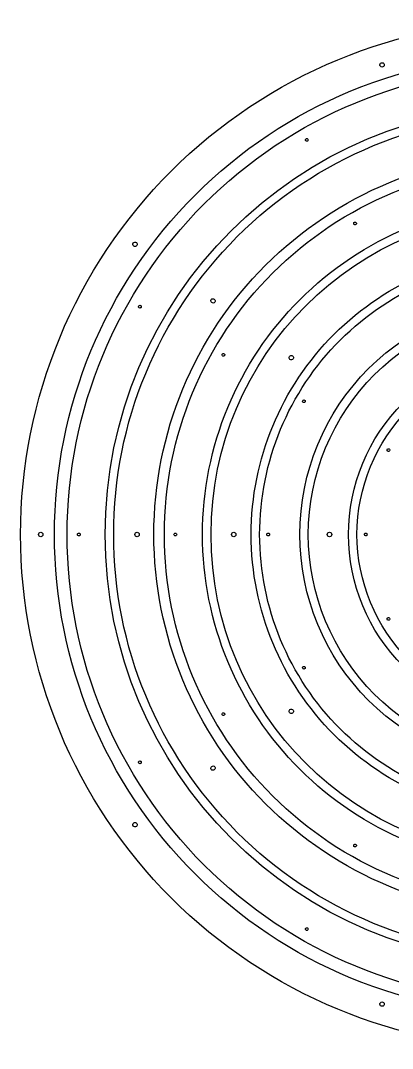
# Model space of a CAD drawing. Header units: millimetres. Extents: x -608 to 608, y 692 to 1908.
# Drawn here: x -608 to -168, y 692 to 1908 of the extents above; entities that cross this region are included whole.
import ezdxf

# ---------------------------------------------------------------- set-up
doc = ezdxf.new("R2010")
doc.units = ezdxf.units.MM
for name, color, linetype in [('contour_ext', 7, 'CONTINUOUS'), ('drill-3.2', 7, 'CONTINUOUS'), ('drill-5.2', 7, 'CONTINUOUS')]:
    doc.layers.add(name, color=color, linetype=linetype)

msp = doc.modelspace()

# ---------------------------------------------------------------- linework, layer by layer
at = {"layer": 'contour_ext', "color": 7}
for points in [[(-429.56737, 1729.56737), (-315.63902, 1843.495719), (-161.119018, 1907.5), (0, 1907.5)], [(-401.283098, 1701.283098), (-294.856204, 1807.709993), (-150.510358, 1867.5), (0, 1867.5)], [(-390.676497, 1690.676497), (-287.062648, 1794.290346), (-146.532111, 1852.5), (0, 1852.5)], [(-507.5, 1300), (-507.5, 1580.284511), (-280.284511, 1807.5), (0, 1807.5)], [(-351.785624, 1651.785624), (-258.486275, 1745.084972), (-131.945204, 1797.5), (0, 1797.5)], [(-318.198052, 1618.198052), (-233.806681, 1702.589422), (-119.34742, 1750), (0, 1750)], [(-309.359217, 1609.359217), (-227.312051, 1691.406382), (-116.032214, 1737.5), (0, 1737.5)], [(-607.5, 1300), (-607.5, 1461.119018), (-543.495719, 1615.63902), (-429.56737, 1729.56737)], [(-567.5, 1300), (-567.5, 1450.510358), (-507.709993, 1594.856204), (-401.283098, 1701.283098)], [(-552.5, 1300), (-552.5, 1446.532111), (-494.290346, 1587.062648), (-390.676497, 1690.676497)], [(-277.539412, 1577.539412), (-203.931383, 1651.14744), (-104.097472, 1692.5), (0, 1692.5)], [(-382.5, 1300), (-382.5, 1511.248917), (-211.248917, 1682.5), (0, 1682.5)], [(-497.5, 1300), (-497.5, 1431.945204), (-445.084972, 1558.486275), (-351.785624, 1651.785624)], [(-236.880772, 1536.880772), (-174.056085, 1599.705458), (-88.847524, 1635), (0, 1635)], [(-450, 1300), (-450, 1419.34742), (-402.589422, 1533.806681), (-318.198052, 1618.198052)], [(-229.809704, 1529.809704), (-168.860381, 1590.759027), (-86.195359, 1625), (0, 1625)], [(-437.5, 1300), (-437.5, 1416.032214), (-391.406382, 1527.312051), (-309.359217, 1609.359217)], [(-392.5, 1300), (-392.5, 1404.097472), (-351.14744, 1503.931383), (-277.539412, 1577.539412)], [(-196.222132, 1496.222132), (-144.180787, 1548.263477), (-73.597576, 1577.5), (0, 1577.5)], [(-189.151064, 1489.151064), (-138.985083, 1539.317045), (-70.945411, 1567.5), (0, 1567.5)], [(-335, 1300), (-335, 1388.847524), (-299.705458, 1474.056085), (-236.880772, 1536.880772)], [(-325, 1300), (-325, 1386.195359), (-290.759027, 1468.860381), (-229.809704, 1529.809704)], [(-277.5, 1300), (-277.5, 1373.597576), (-248.263477, 1444.180787), (-196.222132, 1496.222132)], [(-267.5, 1300), (-267.5, 1370.945411), (-239.317045, 1438.985083), (-189.151064, 1489.151064)], [(-220, 1300), (-220, 1358.347628), (-196.821495, 1414.305489), (-155.563492, 1455.563492)], [(-210, 1300), (-210, 1355.695463), (-187.875064, 1409.109785), (-148.492424, 1448.492424)], [(-429.56737, 870.43263), (-543.495719, 984.36098), (-607.5, 1138.880982), (-607.5, 1300)], [(-401.283098, 898.716902), (-507.709993, 1005.143796), (-567.5, 1149.489642), (-567.5, 1300)], [(-390.676497, 909.323503), (-494.290346, 1012.937352), (-552.5, 1153.467889), (-552.5, 1300)], [(0, 792.5), (-280.284511, 792.5), (-507.5, 1019.715489), (-507.5, 1300)], [(-351.785624, 948.214376), (-445.084972, 1041.513725), (-497.5, 1168.054796), (-497.5, 1300)], [(-318.198052, 981.801948), (-402.589422, 1066.193319), (-450, 1180.65258), (-450, 1300)], [(-309.359217, 990.640783), (-391.406382, 1072.687949), (-437.5, 1183.967786), (-437.5, 1300)], [(-277.539412, 1022.460588), (-351.14744, 1096.068617), (-392.5, 1195.902528), (-392.5, 1300)], [(0, 917.5), (-211.248917, 917.5), (-382.5, 1088.751083), (-382.5, 1300)], [(-236.880772, 1063.119228), (-299.705458, 1125.943915), (-335, 1211.152476), (-335, 1300)], [(-229.809704, 1070.190296), (-290.759027, 1131.139619), (-325, 1213.804641), (-325, 1300)], [(-196.222132, 1103.777868), (-248.263477, 1155.819213), (-277.5, 1226.402424), (-277.5, 1300)], [(-189.151064, 1110.848936), (-239.317045, 1161.014917), (-267.5, 1229.054589), (-267.5, 1300)], [(-155.563492, 1144.436508), (-196.821495, 1185.694511), (-220, 1241.652372), (-220, 1300)], [(-148.492424, 1151.507576), (-187.875064, 1190.890215), (-210, 1244.304537), (-210, 1300)], [(0, 1032.5), (-70.945411, 1032.5), (-138.985083, 1060.682955), (-189.151064, 1110.848936)], [(0, 1022.5), (-73.597576, 1022.5), (-144.180787, 1051.736523), (-196.222132, 1103.777868)], [(0, 975), (-86.195359, 975), (-168.860381, 1009.240973), (-229.809704, 1070.190296)], [(0, 965), (-88.847524, 965), (-174.056085, 1000.294542), (-236.880772, 1063.119228)], [(0, 907.5), (-104.097472, 907.5), (-203.931383, 948.85256), (-277.539412, 1022.460588)], [(0, 862.5), (-116.032214, 862.5), (-227.312051, 908.593618), (-309.359217, 990.640783)], [(0, 850), (-119.34742, 850), (-233.806681, 897.410578), (-318.198052, 981.801948)], [(0, 802.5), (-131.945204, 802.5), (-258.486275, 854.915028), (-351.785624, 948.214376)], [(0, 747.5), (-146.532111, 747.5), (-287.062648, 805.709654), (-390.676497, 909.323503)], [(0, 732.5), (-150.510358, 732.5), (-294.856204, 792.290007), (-401.283098, 898.716902)], [(0, 692.5), (-161.119018, 692.5), (-315.63902, 756.504281), (-429.56737, 870.43263)]]:
    msp.add_open_spline(points, degree=3, dxfattribs=at)
at = {"layer": 'drill-3.2', "color": 7}
for p, q in [((-270.113475, 1767.850263), (-270.113475, 1767.850263)), ((-213.12898, 1669.150222), (-213.12898, 1669.150222)), ((-467.850258, 1570.113482), (-467.850258, 1570.113482)), ((-369.150218, 1513.128987), (-369.150218, 1513.128987)), ((-274.060689, 1458.229022), (-274.060689, 1458.229022)), ((-274.060689, 1458.229022), (-274.060689, 1458.229022)), ((-274.060689, 1458.229022), (-274.060689, 1458.229022)), ((-174.309302, 1400.637532), (-174.309302, 1400.637532)), ((-540.22695, 1300), (-540.22695, 1300)), ((-426.25796, 1300), (-426.25796, 1300)), ((-316.45803, 1300), (-316.45803, 1300)), ((-316.45803, 1300), (-316.45803, 1300)), ((-201.27505, 1300), (-201.27505, 1300)), ((-174.309311, 1199.362482), (-174.309311, 1199.362482)), ((-274.060697, 1141.770992), (-274.060697, 1141.770992)), ((-369.150226, 1086.871027), (-369.150226, 1086.871027)), ((-467.850267, 1029.886532), (-467.850267, 1029.886532)), ((-213.12898, 930.849778), (-213.12898, 930.849778)), ((-270.113475, 832.149737), (-270.113475, 832.149737))]:
    msp.add_line(p, q, dxfattribs=at)
for points in [[(-270.699116, 1765.664622), (-270.911289, 1766.032117), (-270.968785, 1766.468845), (-270.858956, 1766.878732)], [(-270.858956, 1766.878732), (-270.749127, 1767.288619), (-270.48097, 1767.638089), (-270.113475, 1767.850263)], [(-269.727585, 1764.919141), (-270.137473, 1765.028969), (-270.486942, 1765.297127), (-270.699116, 1765.664622)], [(-270.113475, 1767.850263), (-269.74598, 1768.062436), (-269.309252, 1768.119932), (-268.899365, 1768.010103)], [(-268.513475, 1765.078981), (-268.88097, 1764.866808), (-269.317698, 1764.809312), (-269.727585, 1764.919141)], [(-268.899365, 1768.010103), (-268.489477, 1767.900274), (-268.140008, 1767.632117), (-267.927834, 1767.264622)], [(-267.767994, 1766.050511), (-267.877823, 1765.640624), (-268.14598, 1765.291154), (-268.513475, 1765.078981)], [(-267.927834, 1767.264622), (-267.715661, 1766.897127), (-267.658165, 1766.460399), (-267.767994, 1766.050511)], [(-213.714621, 1666.964581), (-213.926794, 1667.332076), (-213.98429, 1667.768805), (-213.874461, 1668.178692)], [(-213.874461, 1668.178692), (-213.764632, 1668.588579), (-213.496475, 1668.938049), (-213.12898, 1669.150222)], [(-212.74309, 1666.2191), (-213.152978, 1666.328929), (-213.502447, 1666.597087), (-213.714621, 1666.964581)], [(-213.12898, 1669.150222), (-212.761485, 1669.362395), (-212.324757, 1669.419892), (-211.91487, 1669.310063)], [(-211.52898, 1666.378941), (-211.896475, 1666.166767), (-212.333203, 1666.109271), (-212.74309, 1666.2191)], [(-211.91487, 1669.310063), (-211.504982, 1669.200234), (-211.155513, 1668.932076), (-210.943339, 1668.564581)], [(-210.783499, 1667.350471), (-210.893328, 1666.940584), (-211.161485, 1666.591114), (-211.52898, 1666.378941)], [(-210.943339, 1668.564581), (-210.731166, 1668.197087), (-210.67367, 1667.760358), (-210.783499, 1667.350471)], [(-468.010099, 1568.899372), (-468.119928, 1569.309259), (-468.062431, 1569.745988), (-467.850258, 1570.113482)], [(-467.264618, 1567.927842), (-467.632112, 1568.140015), (-467.90027, 1568.489485), (-468.010099, 1568.899372)], [(-467.850258, 1570.113482), (-467.638085, 1570.480977), (-467.288615, 1570.749135), (-466.878728, 1570.858964)], [(-466.050507, 1567.768001), (-466.460394, 1567.658172), (-466.897123, 1567.715669), (-467.264618, 1567.927842)], [(-466.878728, 1570.858964), (-466.468841, 1570.968793), (-466.032112, 1570.911296), (-465.664618, 1570.699123)], [(-465.078977, 1568.513482), (-465.29115, 1568.145988), (-465.64062, 1567.87783), (-466.050507, 1567.768001)], [(-465.664618, 1570.699123), (-465.297123, 1570.48695), (-465.028965, 1570.13748), (-464.919136, 1569.727593)], [(-464.919136, 1569.727593), (-464.809307, 1569.317706), (-464.866804, 1568.880977), (-465.078977, 1568.513482)], [(-369.310058, 1511.914877), (-369.419887, 1512.324764), (-369.362391, 1512.761493), (-369.150218, 1513.128987)], [(-368.564577, 1510.943347), (-368.932072, 1511.15552), (-369.200229, 1511.50499), (-369.310058, 1511.914877)], [(-369.150218, 1513.128987), (-368.938044, 1513.496482), (-368.588575, 1513.76464), (-368.178687, 1513.874469)], [(-367.350467, 1510.783506), (-367.760354, 1510.673677), (-368.197082, 1510.731174), (-368.564577, 1510.943347)], [(-368.178687, 1513.874469), (-367.7688, 1513.984298), (-367.332072, 1513.926801), (-366.964577, 1513.714628)], [(-366.378936, 1511.528987), (-366.59111, 1511.161493), (-366.940579, 1510.893335), (-367.350467, 1510.783506)], [(-366.964577, 1513.714628), (-366.597082, 1513.502455), (-366.328925, 1513.152985), (-366.219096, 1512.743098)], [(-366.219096, 1512.743098), (-366.109267, 1512.333211), (-366.166763, 1511.896482), (-366.378936, 1511.528987)], [(-274.22053, 1457.014912), (-274.330359, 1457.424799), (-274.272862, 1457.861528), (-274.060689, 1458.229022)], [(-274.22053, 1457.014912), (-274.330359, 1457.424799), (-274.272862, 1457.861528), (-274.060689, 1458.229022)], [(-274.22053, 1457.014912), (-274.330359, 1457.424799), (-274.272862, 1457.861528), (-274.060689, 1458.229022)], [(-274.060689, 1458.229022), (-273.848516, 1458.596517), (-273.499046, 1458.864675), (-273.089159, 1458.974504)], [(-274.060689, 1458.229022), (-273.848516, 1458.596517), (-273.499046, 1458.864675), (-273.089159, 1458.974504)], [(-274.060689, 1458.229022), (-273.848516, 1458.596517), (-273.499046, 1458.864675), (-273.089159, 1458.974504)], [(-273.089159, 1458.974504), (-272.679272, 1459.084333), (-272.242543, 1459.026836), (-271.875048, 1458.814663)], [(-273.089159, 1458.974504), (-272.679272, 1459.084333), (-272.242543, 1459.026836), (-271.875048, 1458.814663)], [(-273.089159, 1458.974504), (-272.679272, 1459.084333), (-272.242543, 1459.026836), (-271.875048, 1458.814663)], [(-271.875048, 1458.814663), (-271.507554, 1458.60249), (-271.239396, 1458.25302), (-271.129567, 1457.843133)], [(-271.875048, 1458.814663), (-271.507554, 1458.60249), (-271.239396, 1458.25302), (-271.129567, 1457.843133)], [(-271.875048, 1458.814663), (-271.507554, 1458.60249), (-271.239396, 1458.25302), (-271.129567, 1457.843133)], [(-273.475048, 1456.043382), (-273.842543, 1456.255555), (-274.110701, 1456.605025), (-274.22053, 1457.014912)], [(-273.475048, 1456.043382), (-273.842543, 1456.255555), (-274.110701, 1456.605025), (-274.22053, 1457.014912)], [(-273.475048, 1456.043382), (-273.842543, 1456.255555), (-274.110701, 1456.605025), (-274.22053, 1457.014912)], [(-272.260938, 1455.883541), (-272.670825, 1455.773712), (-273.107554, 1455.831209), (-273.475048, 1456.043382)], [(-272.260938, 1455.883541), (-272.670825, 1455.773712), (-273.107554, 1455.831209), (-273.475048, 1456.043382)], [(-272.260938, 1455.883541), (-272.670825, 1455.773712), (-273.107554, 1455.831209), (-273.475048, 1456.043382)], [(-271.289408, 1456.629022), (-271.501581, 1456.261528), (-271.851051, 1455.99337), (-272.260938, 1455.883541)], [(-271.289408, 1456.629022), (-271.501581, 1456.261528), (-271.851051, 1455.99337), (-272.260938, 1455.883541)], [(-271.289408, 1456.629022), (-271.501581, 1456.261528), (-271.851051, 1455.99337), (-272.260938, 1455.883541)], [(-271.129567, 1457.843133), (-271.019738, 1457.433246), (-271.077234, 1456.996517), (-271.289408, 1456.629022)], [(-271.129567, 1457.843133), (-271.019738, 1457.433246), (-271.077234, 1456.996517), (-271.289408, 1456.629022)], [(-271.129567, 1457.843133), (-271.019738, 1457.433246), (-271.077234, 1456.996517), (-271.289408, 1456.629022)], [(-174.469143, 1399.423422), (-174.578972, 1399.833309), (-174.521475, 1400.270038), (-174.309302, 1400.637532)], [(-173.723662, 1398.451892), (-174.091156, 1398.664065), (-174.359314, 1399.013535), (-174.469143, 1399.423422)], [(-174.309302, 1400.637532), (-174.097129, 1401.005027), (-173.747659, 1401.273185), (-173.337772, 1401.383014)], [(-172.509551, 1398.292051), (-172.919438, 1398.182222), (-173.356167, 1398.239719), (-173.723662, 1398.451892)], [(-173.337772, 1401.383014), (-172.927885, 1401.492843), (-172.491156, 1401.435346), (-172.123662, 1401.223173)], [(-171.538021, 1399.037532), (-171.750194, 1398.670038), (-172.099664, 1398.40188), (-172.509551, 1398.292051)], [(-172.123662, 1401.223173), (-171.756167, 1401.011), (-171.488009, 1400.66153), (-171.37818, 1400.251643)], [(-171.37818, 1400.251643), (-171.268351, 1399.841756), (-171.325848, 1399.405027), (-171.538021, 1399.037532)], [(-540.22695, 1300), (-540.22695, 1300.424346), (-540.058379, 1300.831313), (-539.758321, 1301.131371)], [(-539.758321, 1301.131371), (-539.458263, 1301.431429), (-539.051296, 1301.6), (-538.62695, 1301.6)], [(-538.62695, 1301.6), (-538.202604, 1301.6), (-537.795637, 1301.431429), (-537.495579, 1301.131371)], [(-537.495579, 1301.131371), (-537.195521, 1300.831313), (-537.02695, 1300.424346), (-537.02695, 1300)], [(-426.25796, 1300), (-426.25796, 1300.424346), (-426.089389, 1300.831313), (-425.789331, 1301.131371)], [(-425.789331, 1301.131371), (-425.489273, 1301.431429), (-425.082306, 1301.6), (-424.65796, 1301.6)], [(-424.65796, 1301.6), (-424.233614, 1301.6), (-423.826647, 1301.431429), (-423.526589, 1301.131371)], [(-423.526589, 1301.131371), (-423.226531, 1300.831313), (-423.05796, 1300.424346), (-423.05796, 1300)], [(-316.45803, 1300), (-316.45803, 1300.424346), (-316.289459, 1300.831313), (-315.989401, 1301.131371)], [(-316.45803, 1300), (-316.45803, 1300.424346), (-316.289459, 1300.831313), (-315.989401, 1301.131371)], [(-315.989401, 1301.131371), (-315.689343, 1301.431429), (-315.282376, 1301.6), (-314.85803, 1301.6)], [(-315.989401, 1301.131371), (-315.689343, 1301.431429), (-315.282376, 1301.6), (-314.85803, 1301.6)], [(-314.85803, 1301.6), (-314.433684, 1301.6), (-314.026717, 1301.431429), (-313.726659, 1301.131371)], [(-314.85803, 1301.6), (-314.433684, 1301.6), (-314.026717, 1301.431429), (-313.726659, 1301.131371)], [(-313.726659, 1301.131371), (-313.426601, 1300.831313), (-313.25803, 1300.424346), (-313.25803, 1300)], [(-313.726659, 1301.131371), (-313.426601, 1300.831313), (-313.25803, 1300.424346), (-313.25803, 1300)], [(-201.27505, 1300), (-201.27505, 1300.424346), (-201.106479, 1300.831313), (-200.806421, 1301.131371)], [(-200.806421, 1301.131371), (-200.506363, 1301.431429), (-200.099396, 1301.6), (-199.67505, 1301.6)], [(-199.67505, 1301.6), (-199.250704, 1301.6), (-198.843737, 1301.431429), (-198.543679, 1301.131371)], [(-198.543679, 1301.131371), (-198.243621, 1300.831313), (-198.07505, 1300.424346), (-198.07505, 1300)], [(-539.758321, 1298.868629), (-540.058379, 1299.168687), (-540.22695, 1299.575654), (-540.22695, 1300)], [(-538.62695, 1298.4), (-539.051296, 1298.4), (-539.458263, 1298.568571), (-539.758321, 1298.868629)], [(-537.495579, 1298.868629), (-537.795637, 1298.568571), (-538.202604, 1298.4), (-538.62695, 1298.4)], [(-537.02695, 1300), (-537.02695, 1299.575654), (-537.195521, 1299.168687), (-537.495579, 1298.868629)], [(-425.789331, 1298.868629), (-426.089389, 1299.168687), (-426.25796, 1299.575654), (-426.25796, 1300)], [(-424.65796, 1298.4), (-425.082306, 1298.4), (-425.489273, 1298.568571), (-425.789331, 1298.868629)], [(-423.526589, 1298.868629), (-423.826647, 1298.568571), (-424.233614, 1298.4), (-424.65796, 1298.4)], [(-423.05796, 1300), (-423.05796, 1299.575654), (-423.226531, 1299.168687), (-423.526589, 1298.868629)], [(-315.989401, 1298.868629), (-316.289459, 1299.168687), (-316.45803, 1299.575654), (-316.45803, 1300)], [(-315.989401, 1298.868629), (-316.289459, 1299.168687), (-316.45803, 1299.575654), (-316.45803, 1300)], [(-314.85803, 1298.4), (-315.282376, 1298.4), (-315.689343, 1298.568571), (-315.989401, 1298.868629)], [(-314.85803, 1298.4), (-315.282376, 1298.4), (-315.689343, 1298.568571), (-315.989401, 1298.868629)], [(-313.726659, 1298.868629), (-314.026717, 1298.568571), (-314.433684, 1298.4), (-314.85803, 1298.4)], [(-313.726659, 1298.868629), (-314.026717, 1298.568571), (-314.433684, 1298.4), (-314.85803, 1298.4)], [(-313.25803, 1300), (-313.25803, 1299.575654), (-313.426601, 1299.168687), (-313.726659, 1298.868629)], [(-313.25803, 1300), (-313.25803, 1299.575654), (-313.426601, 1299.168687), (-313.726659, 1298.868629)], [(-199.67505, 1298.4), (-200.558706, 1298.4), (-201.27505, 1299.116344), (-201.27505, 1300)], [(-198.543679, 1298.868629), (-198.843737, 1298.568571), (-199.250704, 1298.4), (-199.67505, 1298.4)], [(-198.07505, 1300), (-198.07505, 1299.575654), (-198.243621, 1299.168687), (-198.543679, 1298.868629)], [(-174.309311, 1199.362482), (-174.521484, 1199.729977), (-174.57898, 1200.166706), (-174.469151, 1200.576593)], [(-174.469151, 1200.576593), (-174.359323, 1200.98648), (-174.091165, 1201.33595), (-173.72367, 1201.548123)], [(-173.337781, 1198.617001), (-173.747668, 1198.72683), (-174.097138, 1198.994988), (-174.309311, 1199.362482)], [(-173.72367, 1201.548123), (-173.356175, 1201.760296), (-172.919447, 1201.817793), (-172.50956, 1201.707964)], [(-172.12367, 1198.776842), (-172.491165, 1198.564669), (-172.927893, 1198.507172), (-173.337781, 1198.617001)], [(-172.50956, 1201.707964), (-172.099672, 1201.598135), (-171.750203, 1201.329977), (-171.538029, 1200.962482)], [(-171.378189, 1199.748372), (-171.488018, 1199.338485), (-171.756175, 1198.989015), (-172.12367, 1198.776842)], [(-171.538029, 1200.962482), (-171.325856, 1200.594988), (-171.26836, 1200.158259), (-171.378189, 1199.748372)], [(-274.060697, 1141.770992), (-274.272871, 1142.138487), (-274.330367, 1142.575216), (-274.220538, 1142.985103)], [(-274.220538, 1142.985103), (-274.110709, 1143.39499), (-273.842552, 1143.74446), (-273.475057, 1143.956633)], [(-273.475057, 1143.956633), (-273.107562, 1144.168806), (-272.670834, 1144.226303), (-272.260946, 1144.116474)], [(-272.260946, 1144.116474), (-271.851059, 1144.006645), (-271.501589, 1143.738487), (-271.289416, 1143.370992)], [(-271.129575, 1142.156882), (-271.239404, 1141.746995), (-271.507562, 1141.397525), (-271.875057, 1141.185352)], [(-271.289416, 1143.370992), (-271.077243, 1143.003498), (-271.019747, 1142.566769), (-271.129575, 1142.156882)], [(-273.089167, 1141.025511), (-273.499054, 1141.13534), (-273.848524, 1141.403498), (-274.060697, 1141.770992)], [(-271.875057, 1141.185352), (-272.242552, 1140.973179), (-272.67928, 1140.915682), (-273.089167, 1141.025511)], [(-369.150226, 1086.871027), (-369.362399, 1087.238522), (-369.419896, 1087.675251), (-369.310067, 1088.085138)], [(-369.310067, 1088.085138), (-369.200238, 1088.495025), (-368.93208, 1088.844495), (-368.564586, 1089.056668)], [(-368.178696, 1086.125546), (-368.588583, 1086.235375), (-368.938053, 1086.503533), (-369.150226, 1086.871027)], [(-368.564586, 1089.056668), (-368.197091, 1089.268841), (-367.760362, 1089.326338), (-367.350475, 1089.216509)], [(-366.964586, 1086.285387), (-367.33208, 1086.073214), (-367.768809, 1086.015717), (-368.178696, 1086.125546)], [(-367.350475, 1089.216509), (-366.940588, 1089.10668), (-366.591118, 1088.838522), (-366.378945, 1088.471027)], [(-366.219104, 1087.256917), (-366.328933, 1086.84703), (-366.597091, 1086.49756), (-366.964586, 1086.285387)], [(-366.378945, 1088.471027), (-366.166772, 1088.103533), (-366.109275, 1087.666804), (-366.219104, 1087.256917)], [(-467.850267, 1029.886532), (-468.06244, 1030.254027), (-468.119936, 1030.690756), (-468.010107, 1031.100643)], [(-468.010107, 1031.100643), (-467.900279, 1031.51053), (-467.632121, 1031.86), (-467.264626, 1032.072173)], [(-466.878737, 1029.141051), (-467.288624, 1029.25088), (-467.638094, 1029.519038), (-467.850267, 1029.886532)], [(-467.264626, 1032.072173), (-466.897131, 1032.284346), (-466.460403, 1032.341843), (-466.050516, 1032.232014)], [(-465.664626, 1029.300892), (-466.032121, 1029.088719), (-466.468849, 1029.031222), (-466.878737, 1029.141051)], [(-466.050516, 1032.232014), (-465.640629, 1032.122185), (-465.291159, 1031.854027), (-465.078985, 1031.486532)], [(-464.919145, 1030.272422), (-465.028974, 1029.862535), (-465.297131, 1029.513065), (-465.664626, 1029.300892)], [(-465.078985, 1031.486532), (-464.866812, 1031.119038), (-464.809316, 1030.682309), (-464.919145, 1030.272422)], [(-213.874461, 931.821308), (-213.98429, 932.231195), (-213.926794, 932.667924), (-213.714621, 933.035419)], [(-213.12898, 930.849778), (-213.496475, 931.061951), (-213.764632, 931.411421), (-213.874461, 931.821308)], [(-213.714621, 933.035419), (-213.502447, 933.402913), (-213.152978, 933.671071), (-212.74309, 933.7809)], [(-211.91487, 930.689937), (-212.324757, 930.580108), (-212.761485, 930.637605), (-213.12898, 930.849778)], [(-212.74309, 933.7809), (-212.333203, 933.890729), (-211.896475, 933.833233), (-211.52898, 933.621059)], [(-210.943339, 931.435419), (-211.155513, 931.067924), (-211.504982, 930.799766), (-211.91487, 930.689937)], [(-211.52898, 933.621059), (-211.161485, 933.408886), (-210.893328, 933.059416), (-210.783499, 932.649529)], [(-210.783499, 932.649529), (-210.67367, 932.239642), (-210.731166, 931.802913), (-210.943339, 931.435419)], [(-270.858956, 833.121268), (-270.968785, 833.531155), (-270.911289, 833.967883), (-270.699116, 834.335378)], [(-270.113475, 832.149737), (-270.48097, 832.361911), (-270.749127, 832.711381), (-270.858956, 833.121268)], [(-270.699116, 834.335378), (-270.486942, 834.702873), (-270.137473, 834.971031), (-269.727585, 835.080859)], [(-268.899365, 831.989897), (-269.309252, 831.880068), (-269.74598, 831.937564), (-270.113475, 832.149737)], [(-269.727585, 835.080859), (-269.317698, 835.190688), (-268.88097, 835.133192), (-268.513475, 834.921019)], [(-267.927834, 832.735378), (-268.140008, 832.367883), (-268.489477, 832.099726), (-268.899365, 831.989897)], [(-268.513475, 834.921019), (-268.14598, 834.708846), (-267.877823, 834.359376), (-267.767994, 833.949489)], [(-267.767994, 833.949489), (-267.658165, 833.539601), (-267.715661, 833.102873), (-267.927834, 832.735378)]]:
    msp.add_open_spline(points, degree=3, dxfattribs=at)
at = {"layer": 'drill-5.2', "color": 7}
for p, q in [((-181.161529, 1857.557832), (-181.161529, 1857.557832)), ((-474.287008, 1644.589711), (-474.287008, 1644.589711)), ((-382.239546, 1577.713315), (-382.239546, 1577.713315)), ((-289.798004, 1510.550604), (-289.798004, 1510.550604)), ((-586.251, 1300), (-586.251, 1300)), ((-472.47408, 1300), (-472.47408, 1300)), ((-358.21005, 1300), (-358.21005, 1300)), ((-245.08999, 1300), (-245.08999, 1300)), ((-289.798032, 1089.449434), (-289.798032, 1089.449434)), ((-382.239574, 1022.286723), (-382.239574, 1022.286723)), ((-474.287036, 955.410327), (-474.287036, 955.410327)), ((-181.161534, 742.442107), (-181.161534, 742.442107))]:
    msp.add_line(p, q, dxfattribs=at)
for points in [[(-182.830831, 1854.28164), (-183.043918, 1854.937454), (-182.987756, 1855.651055), (-182.674701, 1856.26546)], [(-181.53846, 1852.768468), (-182.152865, 1853.081523), (-182.617745, 1853.625827), (-182.830831, 1854.28164)], [(-182.674701, 1856.26546), (-182.361646, 1856.879865), (-181.817342, 1857.344745), (-181.161529, 1857.557832)], [(-179.55464, 1852.612338), (-180.210454, 1852.399251), (-180.924055, 1852.455413), (-181.53846, 1852.768468)], [(-181.161529, 1857.557832), (-180.505715, 1857.770918), (-179.792114, 1857.714757), (-179.177709, 1857.401702)], [(-178.041468, 1853.904709), (-178.354523, 1853.290304), (-178.898827, 1852.825424), (-179.55464, 1852.612338)], [(-179.177709, 1857.401702), (-178.563304, 1857.088647), (-178.098424, 1856.544342), (-177.885338, 1855.888529)], [(-177.885338, 1855.888529), (-177.672251, 1855.232716), (-177.728413, 1854.519114), (-178.041468, 1853.904709)], [(-474.751554, 1642.65474), (-474.859425, 1643.335813), (-474.692323, 1644.031843), (-474.287008, 1644.589711)], [(-473.711806, 1640.958025), (-474.269674, 1641.36334), (-474.643682, 1641.973666), (-474.751554, 1642.65474)], [(-474.287008, 1644.589711), (-473.881693, 1645.147579), (-473.271367, 1645.521587), (-472.590294, 1645.629459)], [(-471.776834, 1640.49348), (-472.457908, 1640.385608), (-473.153938, 1640.55271), (-473.711806, 1640.958025)], [(-472.590294, 1645.629459), (-471.90922, 1645.73733), (-471.21319, 1645.570228), (-470.655322, 1645.164913)], [(-470.08012, 1641.533228), (-470.485435, 1640.975359), (-471.095761, 1640.601351), (-471.776834, 1640.49348)], [(-470.655322, 1645.164913), (-470.097454, 1644.759598), (-469.723446, 1644.149272), (-469.615574, 1643.468199)], [(-469.615574, 1643.468199), (-469.507703, 1642.787126), (-469.674805, 1642.091096), (-470.08012, 1641.533228)], [(-382.704092, 1575.778344), (-382.811963, 1576.459417), (-382.644861, 1577.155447), (-382.239546, 1577.713315)], [(-381.664344, 1574.081629), (-382.222212, 1574.486944), (-382.59622, 1575.097271), (-382.704092, 1575.778344)], [(-382.239546, 1577.713315), (-381.834231, 1578.271183), (-381.223905, 1578.645192), (-380.542832, 1578.753063)], [(-379.729373, 1573.617084), (-380.410446, 1573.509213), (-381.106476, 1573.676315), (-381.664344, 1574.081629)], [(-380.542832, 1578.753063), (-379.861759, 1578.860935), (-379.165729, 1578.693833), (-378.607861, 1578.288518)], [(-378.032658, 1574.656832), (-378.437973, 1574.098964), (-379.048299, 1573.724955), (-379.729373, 1573.617084)], [(-378.607861, 1578.288518), (-378.049992, 1577.883203), (-377.675984, 1577.272876), (-377.568113, 1576.591803)], [(-377.568113, 1576.591803), (-377.460241, 1575.91073), (-377.627343, 1575.2147), (-378.032658, 1574.656832)], [(-290.26255, 1508.615632), (-290.370421, 1509.296706), (-290.203319, 1509.992735), (-289.798004, 1510.550604)], [(-289.222802, 1506.918918), (-289.78067, 1507.324233), (-290.154678, 1507.934559), (-290.26255, 1508.615632)], [(-289.798004, 1510.550604), (-289.392689, 1511.108472), (-288.782363, 1511.48248), (-288.10129, 1511.590352)], [(-287.28783, 1506.454372), (-287.968904, 1506.346501), (-288.664934, 1506.513603), (-289.222802, 1506.918918)], [(-288.10129, 1511.590352), (-287.420216, 1511.698223), (-286.724187, 1511.531121), (-286.166318, 1511.125806)], [(-285.591116, 1507.49412), (-285.996431, 1506.936252), (-286.606757, 1506.562244), (-287.28783, 1506.454372)], [(-286.166318, 1511.125806), (-285.60845, 1510.720491), (-285.234442, 1510.110165), (-285.12657, 1509.429091)], [(-285.12657, 1509.429091), (-285.018699, 1508.748018), (-285.185801, 1508.051988), (-285.591116, 1507.49412)], [(-586.251, 1300), (-586.251, 1300.689563), (-585.977072, 1301.350883), (-585.489478, 1301.838478)], [(-585.489478, 1301.838478), (-585.001883, 1302.326072), (-584.340563, 1302.6), (-583.651, 1302.6)], [(-583.651, 1302.6), (-582.961437, 1302.6), (-582.300117, 1302.326072), (-581.812522, 1301.838478)], [(-581.812522, 1301.838478), (-581.324928, 1301.350883), (-581.051, 1300.689563), (-581.051, 1300)], [(-472.47408, 1300), (-472.47408, 1300.689563), (-472.200152, 1301.350883), (-471.712558, 1301.838478)], [(-471.712558, 1301.838478), (-471.224963, 1302.326072), (-470.563643, 1302.6), (-469.87408, 1302.6)], [(-469.87408, 1302.6), (-469.184517, 1302.6), (-468.523197, 1302.326072), (-468.035602, 1301.838478)], [(-468.035602, 1301.838478), (-467.548008, 1301.350883), (-467.27408, 1300.689563), (-467.27408, 1300)], [(-358.21005, 1300), (-358.21005, 1300.689563), (-357.936122, 1301.350883), (-357.448528, 1301.838478)], [(-357.448528, 1301.838478), (-356.960933, 1302.326072), (-356.299613, 1302.6), (-355.61005, 1302.6)], [(-355.61005, 1302.6), (-354.920487, 1302.6), (-354.259167, 1302.326072), (-353.771572, 1301.838478)], [(-353.771572, 1301.838478), (-353.283978, 1301.350883), (-353.01005, 1300.689563), (-353.01005, 1300)], [(-245.08999, 1300), (-245.08999, 1300.689563), (-244.816062, 1301.350883), (-244.328468, 1301.838478)], [(-244.328468, 1301.838478), (-243.840873, 1302.326072), (-243.179553, 1302.6), (-242.48999, 1302.6)], [(-242.48999, 1302.6), (-241.800427, 1302.6), (-241.139107, 1302.326072), (-240.651512, 1301.838478)], [(-240.651512, 1301.838478), (-240.163918, 1301.350883), (-239.88999, 1300.689563), (-239.88999, 1300)], [(-585.489478, 1298.161522), (-585.977072, 1298.649117), (-586.251, 1299.310437), (-586.251, 1300)], [(-583.651, 1297.4), (-584.340563, 1297.4), (-585.001883, 1297.673928), (-585.489478, 1298.161522)], [(-581.812522, 1298.161522), (-582.300117, 1297.673928), (-582.961437, 1297.4), (-583.651, 1297.4)], [(-581.051, 1300), (-581.051, 1299.310437), (-581.324928, 1298.649117), (-581.812522, 1298.161522)], [(-471.712558, 1298.161522), (-472.200152, 1298.649117), (-472.47408, 1299.310437), (-472.47408, 1300)], [(-469.87408, 1297.4), (-470.563643, 1297.4), (-471.224963, 1297.673928), (-471.712558, 1298.161522)], [(-468.035602, 1298.161522), (-468.523197, 1297.673928), (-469.184517, 1297.4), (-469.87408, 1297.4)], [(-467.27408, 1300), (-467.27408, 1299.310437), (-467.548008, 1298.649117), (-468.035602, 1298.161522)], [(-357.448528, 1298.161522), (-357.936122, 1298.649117), (-358.21005, 1299.310437), (-358.21005, 1300)], [(-355.61005, 1297.4), (-356.299613, 1297.4), (-356.960933, 1297.673928), (-357.448528, 1298.161522)], [(-353.771572, 1298.161522), (-354.259167, 1297.673928), (-354.920487, 1297.4), (-355.61005, 1297.4)], [(-353.01005, 1300), (-353.01005, 1299.310437), (-353.283978, 1298.649117), (-353.771572, 1298.161522)], [(-244.328468, 1298.161522), (-244.816062, 1298.649117), (-245.08999, 1299.310437), (-245.08999, 1300)], [(-242.48999, 1297.4), (-243.179553, 1297.4), (-243.840873, 1297.673928), (-244.328468, 1298.161522)], [(-240.651512, 1298.161522), (-241.139107, 1297.673928), (-241.800427, 1297.4), (-242.48999, 1297.4)], [(-239.88999, 1300), (-239.88999, 1299.310437), (-240.163918, 1298.649117), (-240.651512, 1298.161522)], [(-289.222829, 1093.08112), (-288.664961, 1093.486435), (-287.968931, 1093.653537), (-287.287858, 1093.545666)], [(-287.287858, 1093.545666), (-286.606785, 1093.437794), (-285.996458, 1093.063786), (-285.591143, 1092.505918)], [(-289.798032, 1089.449434), (-290.203347, 1090.007302), (-290.370449, 1090.703332), (-290.262577, 1091.384406)], [(-290.262577, 1091.384406), (-290.154706, 1092.065479), (-289.780697, 1092.675805), (-289.222829, 1093.08112)], [(-288.101317, 1088.409686), (-288.78239, 1088.517558), (-289.392717, 1088.891566), (-289.798032, 1089.449434)], [(-286.166346, 1088.874232), (-286.724214, 1088.468917), (-287.420244, 1088.301815), (-288.101317, 1088.409686)], [(-285.126598, 1090.570946), (-285.234469, 1089.889873), (-285.608478, 1089.279547), (-286.166346, 1088.874232)], [(-285.591143, 1092.505918), (-285.185829, 1091.94805), (-285.018727, 1091.25202), (-285.126598, 1090.570946)], [(-382.239574, 1022.286723), (-382.644889, 1022.844591), (-382.811991, 1023.540621), (-382.704119, 1024.221694)], [(-382.704119, 1024.221694), (-382.596248, 1024.902767), (-382.222239, 1025.513094), (-381.664371, 1025.918408)], [(-380.542859, 1021.246975), (-381.223933, 1021.354846), (-381.834259, 1021.728855), (-382.239574, 1022.286723)], [(-381.664371, 1025.918408), (-381.106503, 1026.323723), (-380.410473, 1026.490825), (-379.7294, 1026.382954)], [(-378.607888, 1021.71152), (-379.165756, 1021.306205), (-379.861786, 1021.139103), (-380.542859, 1021.246975)], [(-379.7294, 1026.382954), (-379.048327, 1026.275083), (-378.438, 1025.901074), (-378.032686, 1025.343206)], [(-377.56814, 1023.408235), (-377.676011, 1022.727161), (-378.05002, 1022.116835), (-378.607888, 1021.71152)], [(-378.032686, 1025.343206), (-377.627371, 1024.785338), (-377.460269, 1024.089308), (-377.56814, 1023.408235)], [(-474.287036, 955.410327), (-474.692351, 955.968195), (-474.859453, 956.664225), (-474.751581, 957.345298)], [(-474.751581, 957.345298), (-474.64371, 958.026371), (-474.269701, 958.636698), (-473.711833, 959.042013)], [(-472.590321, 954.370579), (-473.271394, 954.47845), (-473.881721, 954.852459), (-474.287036, 955.410327)], [(-473.711833, 959.042013), (-473.153965, 959.447328), (-472.457935, 959.61443), (-471.776862, 959.506558)], [(-470.65535, 954.835125), (-471.213218, 954.42981), (-471.909248, 954.262708), (-472.590321, 954.370579)], [(-471.776862, 959.506558), (-471.095789, 959.398687), (-470.485462, 959.024678), (-470.080147, 958.46681)], [(-469.615602, 956.531839), (-469.723473, 955.850766), (-470.097482, 955.240439), (-470.65535, 954.835125)], [(-470.080147, 958.46681), (-469.674832, 957.908942), (-469.50773, 957.212912), (-469.615602, 956.531839)], [(-182.674706, 743.734479), (-182.987761, 744.348884), (-183.043923, 745.062485), (-182.830836, 745.718298)], [(-182.830836, 745.718298), (-182.61775, 746.374111), (-182.15287, 746.918416), (-181.538465, 747.231471)], [(-181.161534, 742.442107), (-181.817347, 742.655194), (-182.361652, 743.120074), (-182.674706, 743.734479)], [(-181.538465, 747.231471), (-180.92406, 747.544526), (-180.210459, 747.600688), (-179.554645, 747.387601)], [(-179.177714, 742.598237), (-179.792119, 742.285182), (-180.505721, 742.22902), (-181.161534, 742.442107)], [(-179.554645, 747.387601), (-178.898832, 747.174514), (-178.354528, 746.709634), (-178.041473, 746.095229)], [(-177.885343, 744.11141), (-178.098429, 743.455597), (-178.563309, 742.911292), (-179.177714, 742.598237)], [(-178.041473, 746.095229), (-177.728418, 745.480824), (-177.672256, 744.767223), (-177.885343, 744.11141)]]:
    msp.add_open_spline(points, degree=3, dxfattribs=at)

doc.saveas('drawing.dxf')
